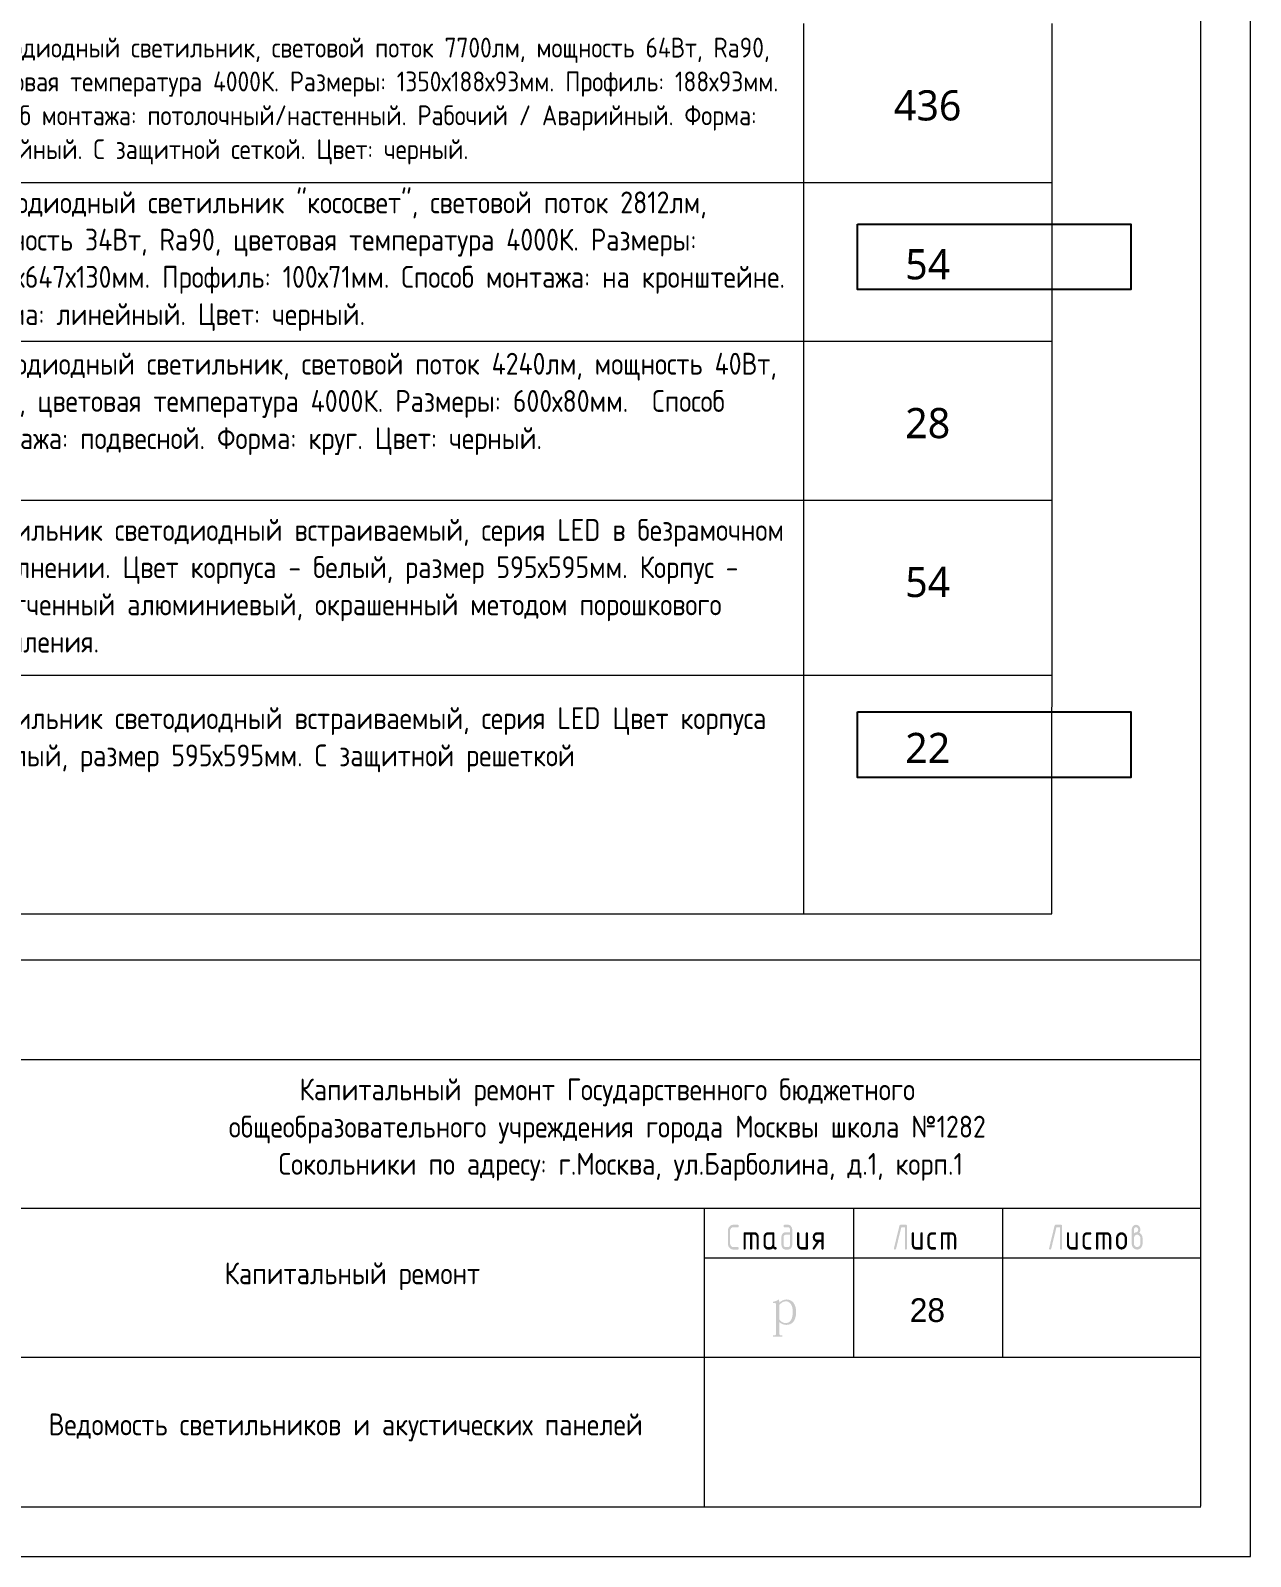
# Model space of a CAD drawing. Header units: millimetres. Extents: x -13069 to 207500, y -71366 to 56785.
# Drawn here: x 37626 to 49909, y -71366 to -55998 of the extents above; entities that cross this region are included whole.
import ezdxf

# ---------------------------------------------------------------- set-up
doc = ezdxf.new("R2010")
doc.units = ezdxf.units.MM
doc.layers.add('Аннотация', color=7, linetype='Continuous', lineweight=18)
doc.layers.add('вспомогательные невид.', color=140, linetype='Continuous', plot=False)
doc.styles.add('GOST Common_4', font='GOST_Common.ttf', dxfattribs={"width": 0.9, "height": 125})

msp = doc.modelspace()

# ---------------------------------------------------------------- hatches: boundary and pattern name
h = msp.add_hatch(color=7)
h.dxf.hatch_style = 2
h.paths.add_polyline_path([(44746.097, -68025.552), (44750.935, -68026.337), (44754.379, -68028.694), (44756.437, -68032.621), (44757.121, -68038.12), (44756.437, -68043.618), (44754.379, -68047.545), (44750.935, -68049.902), (44746.097, -68050.687), (44702.22, -68050.687), (44693.372, -68051.814), (44685.677, -68055.235), (44679.128, -68061.012), (44673.722, -68069.208), (44670.415, -68078.097), (44669.423, -68088.06), (44669.423, -68212.745), (44671.745, -68227.18), (44678.903, -68239.258), (44689.549, -68247.602), (44702.22, -68250.448), (44746.097, -68250.448), (44750.935, -68251.233), (44754.379, -68253.59), (44756.437, -68257.517), (44757.121, -68263.016), (44756.437, -68268.462), (44754.379, -68272.276), (44750.935, -68274.519), (44746.097, -68275.253), (44702.22, -68275.253), (44691.178, -68274.132), (44681.019, -68270.753), (44671.718, -68265.09), (44663.249, -68257.118), (44656.249, -68247.484), (44651.274, -68236.936), (44648.304, -68225.468), (44647.319, -68213.075), (44647.319, -68088.06), (44648.304, -68075.476), (44651.274, -68063.91), (44656.249, -68053.325), (44663.249, -68043.687), (44671.718, -68035.691), (44681.019, -68030.031), (44691.178, -68026.665), (44702.22, -68025.552)])
h = msp.add_hatch(color=7)
h.paths.add_polyline_path([(45295.822, -68075.492), (45295.822, -68225.312), (45292.605, -68244.688), (45282.979, -68260.921), (45276.193, -68267.3), (45268.751, -68271.766), (45260.678, -68274.393), (45252.001, -68275.253), (45229.897, -68275.253), (45221.034, -68274.393), (45212.899, -68271.766), (45205.519, -68267.3), (45198.919, -68260.921), (45189.245, -68244.688), (45186.02, -68225.312), (45186.02, -68150.568), (45189.245, -68131.192), (45198.919, -68114.959), (45205.635, -68108.743), (45213.002, -68104.259), (45221.072, -68101.541), (45229.897, -68100.628), (45273.774, -68100.628), (45273.774, -68075.492), (45272.196, -68065.784), (45267.6, -68057.688), (45260.503, -68052.472), (45252.001, -68050.687), (45218.873, -68050.687), (45214.217, -68049.902), (45210.852, -68047.545), (45208.811, -68043.618), (45208.124, -68038.12), (45208.811, -68032.621), (45210.852, -68028.694), (45214.217, -68026.337), (45218.873, -68025.552), (45252.001, -68025.552), (45260.864, -68026.463), (45268.999, -68029.204), (45276.379, -68033.784), (45282.979, -68040.214), (45292.605, -68056.138)])
h.paths.add_polyline_path([(45273.774, -68225.312), (45273.774, -68125.763), (45229.897, -68125.763), (45221.388, -68127.568), (45214.242, -68132.763), (45209.674, -68140.88), (45208.124, -68150.568), (45208.124, -68225.312), (45209.716, -68234.876), (45214.573, -68243.117), (45221.677, -68248.622), (45229.897, -68250.448), (45252.001, -68250.448), (45260.345, -68248.622), (45267.324, -68243.117), (45272.161, -68235)])
h = msp.add_hatch(color=7)
h.dxf.hatch_style = 2
h.paths.add_polyline_path([(46385.139, -68025.552), (46440.37, -68025.552), (46445.026, -68026.337), (46448.391, -68028.694), (46450.432, -68032.621), (46451.119, -68038.12), (46451.119, -68263.016), (46450.432, -68268.462), (46448.391, -68272.276), (46445.026, -68274.519), (46440.37, -68275.253), (46435.523, -68274.519), (46432.061, -68272.276), (46429.983, -68268.462), (46429.291, -68263.016), (46429.291, -68050.687), (46393.738, -68050.687), (46340.931, -68266.874), (46337.259, -68273.151), (46330.568, -68275.253), (46325.721, -68274.519), (46322.259, -68272.276), (46320.181, -68268.462), (46319.489, -68263.016), (46320.426, -68258.496), (46374.114, -68038.12), (46378.242, -68028.694)])
h = msp.add_hatch(color=7)
h.dxf.hatch_style = 2
h.paths.add_polyline_path([(47947.242, -68025.552), (48002.474, -68025.552), (48007.13, -68026.337), (48010.494, -68028.694), (48012.535, -68032.621), (48013.222, -68038.12), (48013.222, -68263.016), (48012.535, -68268.462), (48010.494, -68272.276), (48007.13, -68274.519), (48002.474, -68275.253), (47997.626, -68274.519), (47994.164, -68272.276), (47992.087, -68268.462), (47991.394, -68263.016), (47991.394, -68050.687), (47955.841, -68050.687), (47903.035, -68266.874), (47899.362, -68273.151), (47892.672, -68275.253), (47887.824, -68274.519), (47884.362, -68272.276), (47882.285, -68268.462), (47881.592, -68263.016), (47882.529, -68258.496), (47936.218, -68038.12), (47940.345, -68028.694)])
h = msp.add_hatch(color=7)
h.paths.add_polyline_path([(48735.326, -68112.864), (48748.637, -68103.728), (48760.792, -68100.628), (48767.406, -68098.361), (48773.359, -68091.918), (48777.769, -68083.685), (48779.202, -68075.492), (48777.59, -68065.784), (48772.753, -68057.688), (48765.629, -68052.348), (48757.099, -68050.687), (48748.589, -68052.472), (48741.444, -68057.688), (48736.876, -68065.784), (48735.326, -68075.492)])
h.paths.add_polyline_path([(48789.951, -68105.533), (48803.539, -68114.945), (48814.149, -68128.574), (48820.778, -68145.028), (48823.024, -68162.805), (48823.024, -68213.075), (48821.995, -68225.515), (48818.924, -68237.06), (48813.838, -68247.624), (48806.763, -68257.118), (48798.447, -68265.09), (48789.179, -68270.753), (48779.044, -68274.132), (48768.123, -68275.253), (48757.081, -68274.132), (48746.922, -68270.753), (48737.621, -68265.09), (48729.152, -68257.118), (48722.152, -68247.484), (48717.177, -68236.936), (48714.207, -68225.468), (48713.222, -68213.075), (48713.222, -68075.492), (48716.446, -68056.096), (48726.12, -68039.884), (48740.204, -68029.162), (48757.099, -68025.552), (48774.117, -68029.204), (48788.408, -68040.214), (48797.792, -68056.138), (48800.975, -68075.492), (48798.212, -68092.476)])
h.paths.add_polyline_path([(48800.975, -68212.745), (48800.975, -68162.805), (48798.653, -68148.466), (48791.494, -68136.236), (48780.822, -68128.085), (48768.123, -68125.432), (48755.452, -68128.085), (48744.807, -68136.236), (48737.648, -68148.466), (48735.326, -68162.805), (48735.326, -68212.745), (48737.648, -68227.324), (48744.807, -68239.258), (48755.452, -68247.602), (48768.123, -68250.448), (48780.822, -68247.602), (48791.494, -68239.258), (48798.653, -68227.18)])
h = msp.add_hatch(color=7)
h.dxf.hatch_style = 2
h.paths.add_polyline_path([(44816.073, -68100.628), (44914.796, -68100.628), (44923.645, -68101.541), (44931.718, -68104.259), (44939.089, -68108.743), (44945.83, -68114.959), (44955.455, -68131.192), (44958.673, -68150.568), (44958.673, -68263.016), (44957.981, -68268.462), (44955.91, -68272.276), (44952.464, -68274.519), (44947.649, -68275.253), (44942.81, -68274.519), (44939.367, -68272.276), (44937.308, -68268.462), (44936.624, -68263.016), (44936.624, -68150.568), (44935.046, -68140.88), (44930.451, -68132.763), (44923.347, -68127.423), (44914.796, -68125.763), (44892.747, -68125.763), (44892.747, -68263.016), (44892.056, -68268.462), (44889.985, -68272.276), (44886.539, -68274.519), (44881.723, -68275.253), (44877.044, -68274.519), (44873.682, -68272.276), (44871.654, -68268.462), (44870.974, -68263.016), (44870.974, -68125.763), (44827.098, -68125.763), (44827.098, -68263.016), (44826.406, -68268.462), (44824.335, -68272.276), (44820.889, -68274.519), (44816.073, -68275.253), (44811.226, -68274.519), (44807.764, -68272.276), (44805.686, -68268.462), (44804.994, -68263.016), (44804.994, -68112.864), (44805.686, -68107.557), (44807.764, -68103.728), (44811.226, -68101.408)])
h = msp.add_hatch(color=7)
h.paths.add_polyline_path([(45094.309, -68125.763), (45050.432, -68125.763), (45041.923, -68127.568), (45034.778, -68132.763), (45030.209, -68140.88), (45028.659, -68150.568), (45028.659, -68225.312), (45030.251, -68234.876), (45035.108, -68243.117), (45042.212, -68248.622), (45050.432, -68250.448), (45072.536, -68250.448), (45080.88, -68248.622), (45087.86, -68243.117), (45092.697, -68235), (45094.309, -68225.312)])
h.paths.add_polyline_path([(45138.186, -68263.016), (45137.498, -68268.462), (45135.457, -68272.276), (45132.093, -68274.519), (45127.437, -68275.253), (45113.381, -68272.069), (45102.301, -68262.354), (45088.68, -68272.069), (45072.536, -68275.253), (45050.432, -68275.253), (45041.569, -68274.393), (45033.434, -68271.766), (45026.054, -68267.3), (45019.454, -68260.921), (45009.78, -68244.832), (45006.555, -68225.312), (45006.555, -68150.568), (45009.78, -68131.192), (45019.454, -68114.959), (45033.434, -68104.259), (45050.432, -68100.628), (45105.333, -68100.628), (45110.172, -68101.408), (45113.615, -68103.728), (45115.674, -68107.557), (45116.357, -68112.864), (45116.357, -68237.88), (45117.05, -68243.378), (45119.127, -68247.306), (45122.59, -68249.662), (45127.437, -68250.448), (45132.093, -68251.233), (45135.457, -68253.59), (45137.498, -68257.517)])
h = msp.add_hatch(color=7)
h.dxf.hatch_style = 2
h.paths.add_polyline_path([(45453.497, -68112.864), (45453.497, -68263.016), (45452.814, -68268.462), (45450.755, -68272.276), (45447.312, -68274.519), (45442.473, -68275.253), (45387.572, -68275.253), (45378.709, -68274.393), (45370.574, -68271.766), (45363.194, -68267.3), (45356.594, -68260.921), (45346.92, -68244.832), (45343.695, -68225.312), (45343.695, -68112.864), (45344.388, -68107.557), (45346.465, -68103.728), (45349.927, -68101.408), (45354.775, -68100.628), (45359.59, -68101.408), (45363.036, -68103.728), (45365.107, -68107.557), (45365.799, -68112.864), (45365.799, -68225.312), (45367.391, -68234.876), (45372.248, -68243.117), (45379.352, -68248.622), (45387.572, -68250.448), (45431.449, -68250.448), (45431.449, -68112.864), (45432.14, -68107.557), (45434.212, -68103.728), (45437.658, -68101.408), (45442.473, -68100.628), (45447.312, -68101.408), (45450.755, -68103.728), (45452.814, -68107.557)])
h = msp.add_hatch(color=7)
h.paths.add_polyline_path([(45540.341, -68200.177), (45524.99, -68194.837), (45512.45, -68183.751), (45504.14, -68168.461), (45501.37, -68150.568), (45504.595, -68131.192), (45514.269, -68114.959), (45528.249, -68104.259), (45545.247, -68100.628), (45600.148, -68100.628), (45604.987, -68101.408), (45608.43, -68103.728), (45610.489, -68107.557), (45611.173, -68112.864), (45611.173, -68263.016), (45610.489, -68268.462), (45608.43, -68272.276), (45604.987, -68274.519), (45600.148, -68275.253), (45595.333, -68274.519), (45591.887, -68272.276), (45589.816, -68268.462), (45589.124, -68263.016), (45589.124, -68200.508), (45567.02, -68200.508), (45521.324, -68270.347), (45517.321, -68274.123), (45512.45, -68275.253), (45507.603, -68274.519), (45504.14, -68272.276), (45502.063, -68268.462), (45501.37, -68263.016), (45503.52, -68255.354)])
h.paths.add_polyline_path([(45523.474, -68150.568), (45525.066, -68160.131), (45529.923, -68168.372), (45537.027, -68173.877), (45545.247, -68175.703), (45589.124, -68175.703), (45589.124, -68125.763), (45545.247, -68125.763), (45536.738, -68127.568), (45529.593, -68132.763), (45525.024, -68140.88)])
h = msp.add_hatch(color=7)
h.dxf.hatch_style = 2
h.paths.add_polyline_path([(46608.805, -68112.864), (46608.805, -68263.016), (46608.121, -68268.462), (46606.063, -68272.276), (46602.62, -68274.519), (46597.781, -68275.253), (46542.88, -68275.253), (46534.017, -68274.393), (46525.882, -68271.766), (46518.502, -68267.3), (46511.902, -68260.921), (46502.228, -68244.832), (46499.003, -68225.312), (46499.003, -68112.864), (46499.696, -68107.557), (46501.773, -68103.728), (46505.235, -68101.408), (46510.083, -68100.628), (46514.898, -68101.408), (46518.344, -68103.728), (46520.415, -68107.557), (46521.107, -68112.864), (46521.107, -68225.312), (46522.699, -68234.876), (46527.556, -68243.117), (46534.66, -68248.622), (46542.88, -68250.448), (46586.757, -68250.448), (46586.757, -68112.864), (46587.448, -68107.557), (46589.52, -68103.728), (46592.966, -68101.408), (46597.781, -68100.628), (46602.62, -68101.408), (46606.063, -68103.728), (46608.121, -68107.557)])
h = msp.add_hatch(color=7)
h.dxf.hatch_style = 2
h.paths.add_polyline_path([(46678.832, -68150.568), (46678.832, -68225.312), (46680.423, -68234.876), (46685.281, -68243.117), (46692.385, -68248.622), (46700.605, -68250.448), (46733.457, -68250.448), (46738.273, -68251.233), (46741.718, -68253.59), (46743.79, -68257.517), (46744.481, -68263.016), (46743.79, -68268.462), (46741.718, -68272.276), (46738.273, -68274.519), (46733.457, -68275.253), (46700.605, -68275.253), (46691.741, -68274.393), (46683.607, -68271.766), (46676.226, -68267.3), (46669.626, -68260.921), (46659.953, -68244.832), (46656.728, -68225.312), (46656.728, -68150.568), (46659.953, -68131.192), (46669.626, -68114.959), (46683.607, -68104.259), (46700.605, -68100.628), (46733.457, -68100.628), (46738.273, -68101.413), (46741.718, -68103.769), (46743.79, -68107.697), (46744.481, -68113.195), (46743.79, -68118.694), (46741.718, -68122.621), (46738.273, -68124.977), (46733.457, -68125.763), (46700.605, -68125.763), (46692.095, -68127.568), (46684.95, -68132.763), (46680.382, -68140.88)])
h = msp.add_hatch(color=7)
h.dxf.hatch_style = 2
h.paths.add_polyline_path([(46803.436, -68100.628), (46902.158, -68100.628), (46911.007, -68101.541), (46919.081, -68104.259), (46926.451, -68108.743), (46933.192, -68114.959), (46942.817, -68131.192), (46946.035, -68150.568), (46946.035, -68263.016), (46945.343, -68268.462), (46943.272, -68272.276), (46939.826, -68274.519), (46935.011, -68275.253), (46930.172, -68274.519), (46926.729, -68272.276), (46924.67, -68268.462), (46923.986, -68263.016), (46923.986, -68150.568), (46922.408, -68140.88), (46917.813, -68132.763), (46910.709, -68127.423), (46902.158, -68125.763), (46880.11, -68125.763), (46880.11, -68263.016), (46879.418, -68268.462), (46877.347, -68272.276), (46873.901, -68274.519), (46869.085, -68275.253), (46864.406, -68274.519), (46861.044, -68272.276), (46859.016, -68268.462), (46858.337, -68263.016), (46858.337, -68125.763), (46814.46, -68125.763), (46814.46, -68263.016), (46813.768, -68268.462), (46811.697, -68272.276), (46808.251, -68274.519), (46803.436, -68275.253), (46798.588, -68274.519), (46795.126, -68272.276), (46793.049, -68268.462), (46792.356, -68263.016), (46792.356, -68112.864), (46793.049, -68107.557), (46795.126, -68103.728), (46798.588, -68101.408)])
h = msp.add_hatch(color=7)
h.dxf.hatch_style = 2
h.paths.add_polyline_path([(48170.794, -68112.864), (48170.794, -68263.016), (48170.11, -68268.462), (48168.052, -68272.276), (48164.608, -68274.519), (48159.77, -68275.253), (48104.869, -68275.253), (48096.005, -68274.393), (48087.871, -68271.766), (48080.49, -68267.3), (48073.89, -68260.921), (48064.217, -68244.832), (48060.992, -68225.312), (48060.992, -68112.864), (48061.684, -68107.557), (48063.762, -68103.728), (48067.224, -68101.408), (48072.071, -68100.628), (48076.887, -68101.408), (48080.333, -68103.728), (48082.404, -68107.557), (48083.096, -68112.864), (48083.096, -68225.312), (48084.687, -68234.876), (48089.545, -68243.117), (48096.649, -68248.622), (48104.869, -68250.448), (48148.745, -68250.448), (48148.745, -68112.864), (48149.437, -68107.557), (48151.508, -68103.728), (48154.954, -68101.408), (48159.77, -68100.628), (48164.608, -68101.408), (48168.052, -68103.728), (48170.11, -68107.557)])
h = msp.add_hatch(color=7)
h.dxf.hatch_style = 2
h.paths.add_polyline_path([(48240.706, -68150.568), (48240.706, -68225.312), (48242.297, -68234.876), (48247.155, -68243.117), (48254.259, -68248.622), (48262.479, -68250.448), (48295.331, -68250.448), (48300.147, -68251.233), (48303.593, -68253.59), (48305.664, -68257.517), (48306.355, -68263.016), (48305.664, -68268.462), (48303.593, -68272.276), (48300.147, -68274.519), (48295.331, -68275.253), (48262.479, -68275.253), (48253.615, -68274.393), (48245.481, -68271.766), (48238.1, -68267.3), (48231.5, -68260.921), (48221.827, -68244.832), (48218.602, -68225.312), (48218.602, -68150.568), (48221.827, -68131.192), (48231.5, -68114.959), (48245.481, -68104.259), (48262.479, -68100.628), (48295.331, -68100.628), (48300.147, -68101.413), (48303.593, -68103.769), (48305.664, -68107.697), (48306.355, -68113.195), (48305.664, -68118.694), (48303.593, -68122.621), (48300.147, -68124.977), (48295.331, -68125.763), (48262.479, -68125.763), (48253.969, -68127.568), (48246.824, -68132.763), (48242.256, -68140.88)])
h = msp.add_hatch(color=7)
h.dxf.hatch_style = 2
h.paths.add_polyline_path([(48365.195, -68100.628), (48463.918, -68100.628), (48472.766, -68101.541), (48480.84, -68104.259), (48488.211, -68108.743), (48494.951, -68114.959), (48504.577, -68131.192), (48507.794, -68150.568), (48507.794, -68263.016), (48507.103, -68268.462), (48505.031, -68272.276), (48501.585, -68274.519), (48496.77, -68275.253), (48491.931, -68274.519), (48488.488, -68272.276), (48486.43, -68268.462), (48485.746, -68263.016), (48485.746, -68150.568), (48484.168, -68140.88), (48479.572, -68132.763), (48472.468, -68127.423), (48463.918, -68125.763), (48441.869, -68125.763), (48441.869, -68263.016), (48441.177, -68268.462), (48439.106, -68272.276), (48435.66, -68274.519), (48430.845, -68275.253), (48426.165, -68274.519), (48422.804, -68272.276), (48420.776, -68268.462), (48420.096, -68263.016), (48420.096, -68125.763), (48376.219, -68125.763), (48376.219, -68263.016), (48375.528, -68268.462), (48373.456, -68272.276), (48370.01, -68274.519), (48365.195, -68275.253), (48360.348, -68274.519), (48356.885, -68272.276), (48354.808, -68268.462), (48354.116, -68263.016), (48354.116, -68112.864), (48354.808, -68107.557), (48356.885, -68103.728), (48360.348, -68101.408)])
h = msp.add_hatch(color=7)
h.paths.add_polyline_path([(48555.612, -68213.075), (48555.612, -68163.135), (48556.597, -68150.551), (48559.567, -68138.985), (48564.542, -68128.401), (48571.542, -68118.762), (48580.011, -68110.79), (48589.312, -68105.127), (48599.47, -68101.748), (48610.513, -68100.628), (48621.579, -68101.743), (48631.735, -68105.085), (48641.023, -68110.65), (48649.484, -68118.432), (48656.507, -68128.075), (48661.48, -68138.696), (48664.436, -68150.36), (48665.414, -68163.135), (48665.414, -68213.075), (48664.385, -68225.468), (48661.314, -68236.936), (48656.228, -68247.484), (48649.153, -68257.118), (48640.837, -68265.09), (48631.569, -68270.753), (48621.434, -68274.132), (48610.513, -68275.253), (48599.47, -68274.132), (48589.312, -68270.753), (48580.011, -68265.09), (48571.542, -68257.118), (48564.542, -68247.484), (48559.567, -68236.936), (48556.597, -68225.468)])
h.paths.add_polyline_path([(48643.365, -68212.745), (48643.365, -68162.805), (48641.043, -68148.466), (48633.884, -68136.236), (48623.211, -68128.085), (48610.513, -68125.432), (48597.842, -68128.085), (48587.196, -68136.236), (48580.038, -68148.466), (48577.716, -68162.805), (48577.716, -68212.745), (48580.038, -68227.324), (48587.196, -68239.258), (48597.842, -68247.602), (48610.513, -68250.448), (48623.211, -68247.602), (48633.884, -68239.258), (48641.043, -68227.18)])
h = msp.add_hatch(color=7)
h.paths.add_polyline_path([(45165.583, -69005.821), (45181.148, -69017.625), (45197.264, -69026.505), (45215.509, -69032.098), (45236.524, -69034.043), (45255.963, -69032.308), (45274.217, -69026.927), (45290.854, -69017.631), (45305.44, -69004.153), (45317.54, -68986.226), (45326.72, -68963.582), (45332.547, -68935.954), (45334.586, -68903.074), (45332.767, -68875.051), (45327.498, -68850.246), (45319.06, -68828.82), (45307.735, -68810.932), (45293.802, -68796.741), (45277.543, -68786.407), (45259.238, -68780.089), (45239.17, -68777.948), (45218.758, -68780.047), (45199.937, -68786.347), (45182.337, -68796.854), (45165.583, -68811.572), (45162.992, -68781.366), (45158.638, -68777.948), (45146.257, -68786.189), (45132.848, -68792.693), (45118.539, -68797.544), (45103.461, -68800.824), (45103.461, -68812.068), (45112.906, -68812.274), (45120.111, -68813.081), (45125.378, -68814.778), (45129.01, -68817.649), (45131.308, -68821.984), (45132.576, -68828.067), (45133.114, -68836.187), (45133.227, -68846.63), (45133.227, -69106.583), (45133.096, -69116.698), (45132.514, -69124.571), (45131.192, -69130.479), (45128.845, -69134.695), (45125.185, -69137.495), (45119.925, -69139.154), (45112.78, -69139.948), (45103.461, -69140.152), (45103.461, -69153.326), (45195.845, -69153.326), (45195.845, -69140.152), (45186.489, -69139.948), (45179.28, -69139.154), (45173.94, -69137.495), (45170.193, -69134.695), (45167.76, -69130.479), (45166.366, -69124.571), (45165.733, -69116.698), (45165.583, -69106.583)])
h.paths.add_polyline_path([(45165.583, -68832.959), (45179.399, -68819.258), (45194.749, -68807.604), (45212.053, -68799.504), (45231.729, -68796.469), (45242.36, -68797.512), (45253.756, -68800.98), (45265.243, -68807.381), (45276.15, -68817.222), (45285.803, -68831.011), (45293.531, -68849.256), (45298.661, -68872.465), (45300.521, -68901.145), (45299.316, -68928.893), (45295.842, -68951.898), (45290.312, -68970.706), (45282.937, -68985.867), (45271.751, -68999.523), (45258.897, -69008.714), (45245.04, -69013.896), (45230.847, -69015.522), (45212.27, -69013.207), (45195.259, -69006.468), (45179.726, -68995.616), (45165.583, -68980.961)])

# ---------------------------------------------------------------- linework, layer by layer
at = {"color": 7, "lineweight": 0}
for points in [[(49909.273, -71366.372), (49909.273, -41666.368)], [(49409.273, -70859.972), (49409.273, -42166.328)], [(45411.566, -57526.882), (45411.566, -55926.879)], [(47911.67, -57526.882), (47911.67, -55926.879)], [(36811.653, -57526.882), (45411.566, -57526.882)], [(45411.566, -57526.882), (47911.67, -57526.882)], [(45411.566, -59126.884), (45411.566, -57526.882)], [(47911.67, -59126.884), (47911.67, -57526.882)], [(36811.653, -59126.884), (45411.566, -59126.884)], [(45411.566, -59126.884), (47911.67, -59126.884)], [(45411.566, -60726.887), (45411.566, -59126.884)], [(47911.67, -60726.887), (47911.67, -59126.884)], [(36811.653, -60726.887), (45411.566, -60726.887)], [(45411.566, -60726.887), (47911.67, -60726.887)], [(45411.566, -64895.412), (45411.566, -60726.887)], [(47910.887, -64895.412), (47911.67, -60726.887)], [(30911.544, -62489.959), (47910.887, -62489.959)], [(30911.544, -64895.412), (47910.887, -64895.412)], [(49409.273, -65360.863), (30909.544, -65360.863)], [(49409.273, -66364.165), (37411.954, -66364.165)], [(49409.273, -67862.767), (30909.544, -67862.767)], [(44409.665, -67862.767), (44409.665, -70859.972)], [(45912.567, -67862.767), (45912.567, -69361.369)], [(47411.17, -67862.767), (47411.17, -69361.369)], [(49409.273, -68362.268), (44409.665, -68362.268)], [(49409.273, -69361.369), (37411.954, -69361.369)], [(9908.232, -70866.372), (49409.293, -70866.372)], [(7909.232, -71366.372), (49909.273, -71366.372)]]:
    msp.add_lwpolyline(points, dxfattribs=at)
at = {"layer": 'вспомогательные невид.'}
for points in [[(45953.292, -57947.436), (48703.564, -57947.436), (48703.564, -58607.592), (45953.292, -58607.592)], [(45953.292, -62859.325), (48703.564, -62859.325), (48703.564, -63519.481), (45953.292, -63519.481)]]:
    msp.add_lwpolyline(points, close=True, dxfattribs=at)

# ---------------------------------------------------------------- texts
at = {"color": 7, "attachment_point": 1}
for s, insert, char_height in [('{\\fSegoeUI|b0|i0|c0;436}', (46319.236, -56599.357), 304.0382), ('{\\fSegoeUI|b0|i0|c204|p0;54}', (46433.186, -58199.384), 304.0382), ('{\\fSegoeUI|b0|i0|c0;28}', (46433.186, -59799.376), 304.0382), ('{\\fSegoeUI|b0|i0|c0;54}', (46433.186, -61399.367), 304.0382), ('{\\fKozMinPr6N-Regular|b0|i0|c0;28}', (46478.689, -68765.842), 238.5806)]:
    msp.add_mtext(s, dxfattribs=dict(at, insert=insert, char_height=char_height))
at = {"color": 7, "insert": (46433.186, -63071.361), "char_height": 304.0382, "width": 367.53229, "attachment_point": 1}
msp.add_mtext('{\\fSegoeUI|b0|i0|c204|p0;22}', dxfattribs=at)
at = {"layer": 'Аннотация', "lineweight": 9, "attachment_point": 1, "line_spacing_factor": 1.022766, "style": 'GOST Common_4'}
for s, insert, char_height, width in [('\\pt288,576,864,1152,1440,1728,2016,2304,2592,2880,3168,3456,3744,4032,4320,4608,4896,5184,5472,5760,6048,6336,6624,6912,7200,7488,7776,8064,8352,8640,8928,9216;Светодиодный светильник, световой поток 7700лм, мощность 64Вт, Ra90, цветовая температура 4000К. Размеры: 1350х188х93мм. Профиль: 188х93мм. Способ монтажа: потолочный/настенный. Рабочий / Аварийный. Форма: линейный. С защитной сеткой. Цвет: черный.', (36964.163, -56069.776), 200, 8338.61438), ('\\pt316.8,633.6,950.4,1267.2,1584,1900.8,2217.6,2534.4,2851.2,3168,3484.8,3801.6,4118.4,4435.2,4752,5068.8,5385.6,5702.4,6019.2,6336,6652.8,6969.6,7286.4,7603.2,7920,8236.8,8553.6,8870.4,9187.2,9504,9820.8,10137.6;Светодиодный светильник "кососвет", световой поток 2812лм, мощность 34Вт, Ra90, цветовая температура 4000К. Размеры: 1080х647х130мм. Профиль: 100х71мм. Способ монтажа: на кронштейне. Форма: линейный. Цвет: черный.', (36966.986, -57618.758), 220, 8312.0129), ('\\pt316.8,633.6,950.4,1267.2,1584,1900.8,2217.6,2534.4,2851.2,3168,3484.8,3801.6,4118.4,4435.2,4752,5068.8,5385.6,5702.4,6019.2,6336,6652.8,6969.6,7286.4,7603.2,7920,8236.8,8553.6,8870.4,9187.2,9504,9820.8,10137.6;Светодиодный светильник, световой поток 4240лм, мощность 40Вт, Ra90, цветовая температура 4000К. Размеры: 600х80мм.  Способ монтажа: подвесной. Форма: круг. Цвет: черный. ', (36955.243, -59243.56), 220, 8417.08767), ('\\pt316.8,633.6,950.4,1267.2,1584,1900.8,2217.6,2534.4,2851.2,3168,3484.8,3801.6,4118.4,4435.2,4752,5068.8,5385.6,5702.4,6019.2,6336,6652.8,6969.6,7286.4,7603.2,7920,8236.8,8553.6,8870.4,9187.2,9504,9820.8,10137.6;Светильник светодиодный встраиваемый, серия LED в безрамочном исполнении. Цвет корпуса - белый, размер 595х595мм. Корпус - облегченный алюминиевый, окрашенный методом порошкового напыления.', (36948.201, -60917.339), 220, 8463.29757), ('\\pt316.8,633.6,950.4,1267.2,1584,1900.8,2217.6,2534.4,2851.2,3168,3484.8,3801.6,4118.4,4435.2,4752,5068.8,5385.6,5702.4,6019.2,6336,6652.8,6969.6,7286.4,7603.2,7920,8236.8,8553.6,8870.4,9187.2,9504,9820.8,10137.6;Светильник светодиодный встраиваемый, серия LED Цвет корпуса - белый, размер 595х595мм. С защитной решеткой', (36949.146, -62813.47), 220, 8180.414), ('\\pi989.98296;Капитальный ремонт Государственного бюджетного \\P\\pi278.68296;общеобразовательного учреждения города Москвы школа №1282 \\P\\pi779.38296;Сокольники по адресу: г.Москва, ул.Барболина, д.1, корп.1', (39343.971, -66552.388), 220, 8410.46592), ('\\pt316.8,633.6,950.4,1267.2,1584,1900.8,2217.6,2534.4,2851.2,3168,3484.8,3801.6,4118.4,4435.2,4752,5068.8,5385.6,5702.4,6019.2,6336,6652.8,6969.6,7286.4,7603.2,7920,8236.8,8553.6,8870.4,9187.2,9504,9820.8,10137.6;Капитальный ремонт', (39580.221, -68404.489), 220, 8180.414), ('Ведомость светильников и акустических панелей', (37808.986, -69926.467), 220, 8180.414)]:
    msp.add_mtext(s, dxfattribs=dict(at, insert=insert, char_height=char_height, width=width))

doc.saveas('drawing.dxf')
